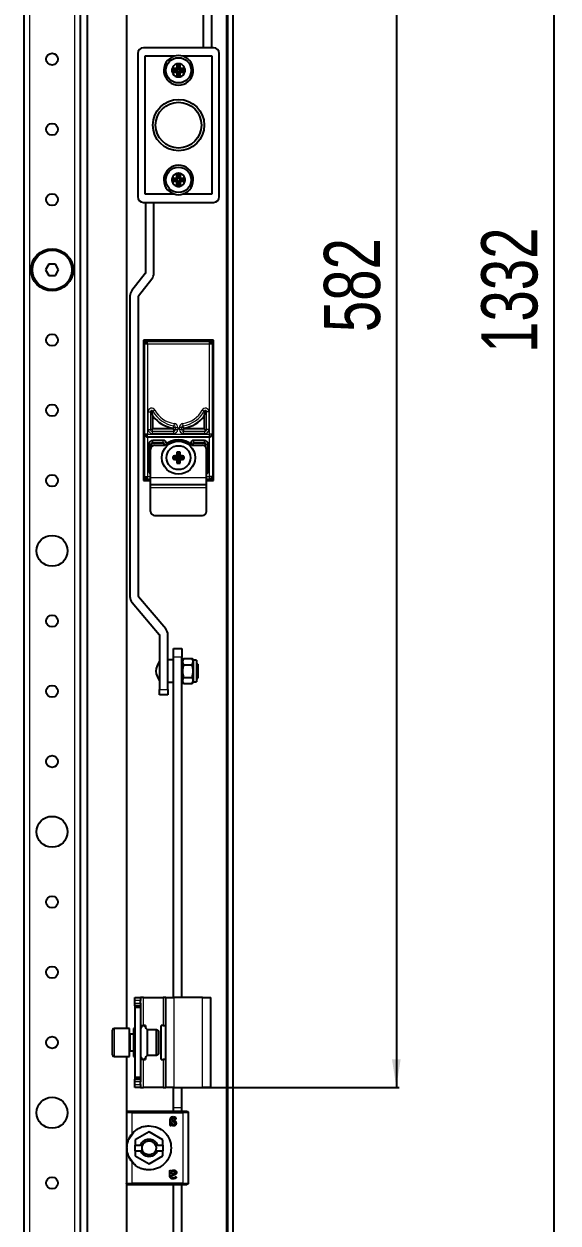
# Model space of a CAD drawing. Header units: millimetres. Extents: x -165 to 1228, y -811 to 1017.
# Drawn here: x 1037.6 to 1227.6, y -250.1 to 176.6 of the extents above; entities that cross this region are included whole.
import ezdxf

# ---------------------------------------------------------------- set-up
doc = ezdxf.new("R2010")
doc.units = ezdxf.units.MM
doc.layers.add('FORMAT', color=7, linetype='Continuous')
doc.styles.add('SLDTEXTSTYLE0', font='TXT', dxfattribs={"width": 0.75})
doc.dimstyles.new('SLDDIMSTYLE0', dxfattribs={"dimtxt": 20, "dimasz": 10, "dimexe": 0, "dimexo": 0.0625, "dimgap": 5, "dimtad": 2, "dimdec": 1, "dimrnd": 1e-09, "dimzin": 12, "dimdsep": 46, "dimtxsty": 'SLDTEXTSTYLE0', "dimsah": 1, "dimcen": 0.09, "dimadec": 0, "dimazin": 3, "dimtfac": 1, "dimtofl": 0, "dimtmove": 0, "dimatfit": 3, "dimfxl": 0, "dimfrac": 2, "dimtolj": 1, "dimtzin": 12, "dimarcsym": 0})

# ---------------------------------------------------------------- blocks, each defined once
blk = doc.blocks.new('_D_5')
at = {"layer": 'FORMAT'}
for p, q in [((1104.07, 755.14), (1227.07, 755.14)), ((1226.07, 755.14), (1226.07, -576.86)), ((1104.07, -576.86), (1227.07, -576.86))]:
    blk.add_line(p, q, dxfattribs=at)
for points in [[(1226.07, 755.14), (1224.53, 745.14), (1227.6, 745.14)], [(1226.07, -576.86), (1227.6, -566.86), (1224.53, -566.86)]]:
    blk.add_solid(points, dxfattribs=at)
at = {"layer": 'FORMAT', "insert": (1200.28, 59.58), "char_height": 20, "attachment_point": 1, "rotation": 90, "style": 'SLDTEXTSTYLE0'}
blk.add_mtext('1332', dxfattribs=at)
blk = doc.blocks.new('_D_8')
at = {"layer": 'FORMAT'}
for p, q in [((1101.07, 380.14), (1171.07, 380.14)), ((1170.07, 380.14), (1170.07, -201.86)), ((1101.07, -201.86), (1171.07, -201.86))]:
    blk.add_line(p, q, dxfattribs=at)
for points in [[(1170.07, 380.14), (1168.53, 370.14), (1171.6, 370.14)], [(1170.07, -201.86), (1171.6, -191.86), (1168.53, -191.86)]]:
    blk.add_solid(points, dxfattribs=at)
at = {"layer": 'FORMAT', "insert": (1144.28, 66.97), "char_height": 20, "attachment_point": 1, "rotation": 90, "style": 'SLDTEXTSTYLE0'}
blk.add_mtext('582', dxfattribs=at)

msp = doc.modelspace()

# ---------------------------------------------------------------- linework, layer by layer
at = {"color": 7, "linetype": 'Continuous', "lineweight": 25}
for p, q in [((1110.06, -688.36), (1110.06, 866.64)), ((1112.06, -688.36), (1112.06, 866.64)), ((1060.06, 833.64), (1060.06, -655.36)), ((1037.56, 806.64), (1037.56, -628.36)), ((1057.56, 806.64), (1057.56, -628.36)), ((1074.06, 359.14), (1074.06, -180.86)), ((1101.36, 215.43), (1101.36, 168.14)), ((1104.36, 168.14), (1104.36, 215.43)), ((1105.06, 168.14), (1080.06, 168.14)), ((1078.06, 166.14), (1078.06, 115.14)), ((1080.56, 165.14), (1080.56, 116.14)), ((1090.96, 165.14), (1080.56, 165.14)), ((1091.96, 162.41), (1091.96, 160.84)), ((1092.4, 162.05), (1091.96, 162.41)), ((1092.72, 162.05), (1093.16, 162.41)), ((1093.16, 160.84), (1093.16, 162.41)), ((1104.56, 165.14), (1094.16, 165.14)), ((1104.56, 116.14), (1104.56, 165.14)), ((1107.06, 115.14), (1107.06, 166.14)), ((1090.65, 160.3), (1090.29, 160.74)), ((1091.86, 160.74), (1090.29, 160.74)), ((1090.65, 159.98), (1090.29, 159.54)), ((1090.29, 159.54), (1091.86, 159.54)), ((1091.86, 160.3), (1090.65, 160.3)), ((1090.65, 159.98), (1091.86, 159.98)), ((1091.96, 159.44), (1091.96, 157.87)), ((1092.4, 158.23), (1091.96, 157.87)), ((1092.4, 162.05), (1092.4, 160.84)), ((1092.4, 159.44), (1092.4, 158.23)), ((1092.72, 160.84), (1092.72, 162.05)), ((1092.72, 158.23), (1092.72, 159.44)), ((1092.72, 158.23), (1093.16, 157.87)), ((1093.16, 157.87), (1093.16, 159.44)), ((1094.83, 160.74), (1093.26, 160.74)), ((1094.47, 160.3), (1093.26, 160.3)), ((1093.26, 159.98), (1094.47, 159.98)), ((1093.26, 159.54), (1094.83, 159.54)), ((1094.47, 160.3), (1094.83, 160.74)), ((1094.47, 159.98), (1094.83, 159.54)), ((1090.65, 121.3), (1090.29, 121.74)), ((1090.29, 121.74), (1091.86, 121.74)), ((1090.65, 120.98), (1090.29, 120.54)), ((1091.86, 120.54), (1090.29, 120.54)), ((1090.65, 121.3), (1091.86, 121.3)), ((1091.86, 120.98), (1090.65, 120.98)), ((1091.96, 121.84), (1091.96, 123.41)), ((1092.4, 123.05), (1091.96, 123.41)), ((1091.96, 118.87), (1091.96, 120.44)), ((1092.4, 121.84), (1092.4, 123.05)), ((1092.4, 119.23), (1092.4, 120.44)), ((1092.72, 123.05), (1093.16, 123.41)), ((1092.72, 123.05), (1092.72, 121.84)), ((1092.72, 120.44), (1092.72, 119.23)), ((1093.16, 123.41), (1093.16, 121.84)), ((1093.16, 120.44), (1093.16, 118.87)), ((1093.26, 121.74), (1094.83, 121.74)), ((1093.26, 121.3), (1094.47, 121.3)), ((1094.47, 120.98), (1093.26, 120.98)), ((1094.83, 120.54), (1093.26, 120.54)), ((1094.47, 121.3), (1094.83, 121.74)), ((1094.47, 120.98), (1094.83, 120.54)), ((1080.56, 116.14), (1090.96, 116.14)), ((1092.4, 119.23), (1091.96, 118.87)), ((1092.72, 119.23), (1093.16, 118.87)), ((1094.16, 116.14), (1104.56, 116.14)), ((1080.06, 113.14), (1105.06, 113.14)), ((1080.76, 113.14), (1080.76, 87.91)), ((1083.76, 87.91), (1083.76, 113.14)), ((1046.41, 91.14), (1045.25, 89.14)), ((1048.72, 91.14), (1046.41, 91.14)), ((1049.87, 89.14), (1048.72, 91.14)), ((1045.25, 89.14), (1046.41, 87.14)), ((1046.41, 87.14), (1048.72, 87.14)), ((1048.72, 87.14), (1049.87, 89.14)), ((1080.72, 87.78), (1075.96, 81.81)), ((1078.3, 79.94), (1083.06, 85.91)), ((1075.26, 79.82), (1075.26, -27.16)), ((1078.26, -27.16), (1078.26, 79.82)), ((1105.06, 64.14), (1080.06, 64.14)), ((1080.06, 64.14), (1080.06, 14.14)), ((1105.06, 14.14), (1105.06, 64.14)), ((1080.24, 15.32), (1080.24, 62.96)), ((1081.24, 63.96), (1103.88, 63.96)), ((1104.88, 62.96), (1104.88, 15.32)), ((1083.46, 37.08), (1083.01, 38.64)), ((1101.66, 37.08), (1102.11, 38.64)), ((1083.46, 32.59), (1083.46, 37.08)), ((1101.66, 37.08), (1101.66, 32.59)), ((1083.46, 32.59), (1083.21, 32.34)), ((1090.56, 32.59), (1083.46, 32.59)), ((1090.56, 32.79), (1090.81, 33.01)), ((1090.56, 32.79), (1090.56, 32.59)), ((1090.56, 32.59), (1090.81, 32.34)), ((1094.56, 32.79), (1094.31, 33.01)), ((1094.56, 32.59), (1094.31, 32.34)), ((1094.56, 32.59), (1094.56, 32.79)), ((1101.66, 32.59), (1094.56, 32.59)), ((1101.66, 32.59), (1101.91, 32.34)), ((1081.53, 29.64), (1081.51, 29.64)), ((1081.54, 29.64), (1081.53, 29.64)), ((1103.58, 29.64), (1081.54, 29.64)), ((1082.06, 27.14), (1082.06, 17.44)), ((1082.93, 26.17), (1082.93, 27.14)), ((1087.06, 28.44), (1083.36, 28.44)), ((1083.36, 27.57), (1087.06, 27.57)), ((1084.06, 26.69), (1087.66, 26.69)), ((1087.5, 27.14), (1087.5, 26.69)), ((1097.46, 26.69), (1101.06, 26.69)), ((1097.63, 26.69), (1097.63, 27.14)), ((1101.76, 28.44), (1098.06, 28.44)), ((1098.06, 27.57), (1101.76, 27.57)), ((1102.2, 27.14), (1102.2, 26.17)), ((1103.06, 17.44), (1103.06, 27.14)), ((1103.59, 29.64), (1103.58, 29.64)), ((1103.61, 29.64), (1103.59, 29.64)), ((1082.56, 15.19), (1082.56, 25.19)), ((1091, 22.4), (1090.64, 22.84)), ((1091, 22.18), (1090.64, 21.74)), ((1092.45, 22.4), (1091, 22.4)), ((1091, 22.18), (1092.45, 22.18)), ((1092.45, 22.4), (1091.93, 22.92)), ((1092.45, 22.18), (1091.93, 21.66)), ((1092.45, 23.85), (1092.01, 24.21)), ((1092.45, 23.85), (1092.45, 22.4)), ((1092.45, 22.18), (1092.45, 20.73)), ((1092.67, 23.85), (1093.11, 24.21)), ((1092.67, 22.4), (1092.67, 23.85)), ((1092.67, 22.4), (1093.19, 22.92)), ((1094.12, 22.4), (1092.67, 22.4)), ((1092.67, 20.73), (1092.67, 22.18)), ((1092.67, 22.18), (1093.19, 21.66)), ((1092.67, 22.18), (1094.12, 22.18)), ((1094.12, 22.4), (1094.48, 22.84)), ((1094.12, 22.18), (1094.48, 21.74)), ((1102.56, 15.19), (1102.56, 25.19)), ((1092.45, 20.73), (1092.01, 20.37)), ((1092.67, 20.73), (1093.11, 20.37)), ((1080.06, 14.14), (1082.56, 14.14)), ((1082.56, 14.32), (1081.24, 14.32)), ((1082.56, 12.69), (1082.56, 15.19)), ((1102.56, 12.69), (1102.56, 15.19)), ((1103.88, 14.32), (1102.56, 14.32)), ((1102.56, 14.14), (1105.06, 14.14)), ((1082.56, 12.69), (1102.56, 12.69)), ((1082.56, 11.69), (1082.56, 12.69)), ((1082.56, 3.19), (1082.56, 11.69)), ((1102.56, 11.69), (1102.56, 12.69)), ((1102.56, 3.19), (1102.56, 11.69)), ((1084.06, 1.69), (1101.06, 1.69)), ((1076.03, -29.24), (1085.71, -40.6)), ((1088, -38.66), (1078.31, -27.29)), ((1085.76, -40.73), (1085.76, -60.16)), ((1088.76, -60.16), (1088.76, -40.73)), ((1090.76, -45.66), (1093.76, -45.66)), ((1090.76, -48.66), (1090.76, -45.66)), ((1093.76, -45.66), (1093.76, -48.66)), ((1090.76, -49.66), (1088.76, -49.66)), ((1090.76, -169.86), (1090.76, -48.66)), ((1093.76, -169.86), (1093.76, -48.66)), ((1093.96, -50.71), (1093.76, -50.71)), ((1094.31, -49.21), (1093.96, -49.81)), ((1093.96, -49.81), (1093.96, -57.51)), ((1094.31, -49.21), (1097.41, -49.21)), ((1097.76, -49.81), (1097.41, -49.21)), ((1098.96, -49.81), (1097.76, -49.81)), ((1097.76, -49.81), (1097.76, -57.51)), ((1098.96, -49.81), (1098.96, -57.51)), ((1099.46, -51.21), (1098.96, -50.71)), ((1094.31, -51.44), (1097.41, -51.44)), ((1099.46, -51.21), (1099.46, -56.11)), ((1088.76, -57.66), (1090.76, -57.66)), ((1093.76, -56.61), (1093.96, -56.61)), ((1093.96, -57.51), (1094.31, -58.11)), ((1094.31, -55.89), (1097.41, -55.89)), ((1094.31, -58.11), (1097.41, -58.11)), ((1097.41, -58.11), (1097.76, -57.51)), ((1097.76, -57.51), (1098.96, -57.51)), ((1098.96, -56.61), (1099.46, -56.11)), ((1085.76, -62.16), (1085.76, -60.16)), ((1088.76, -62.16), (1085.76, -62.16)), ((1088.76, -60.16), (1088.76, -62.16)), ((1077.06, -169.86), (1079.06, -169.86)), ((1077.06, -170.86), (1077.06, -169.86)), ((1079.06, -169.86), (1079.06, -170.86)), ((1080.06, -169.86), (1079.06, -169.86)), ((1080.06, -169.86), (1087.06, -169.86)), ((1088.06, -169.86), (1087.06, -169.86)), ((1088.06, -201.86), (1088.06, -169.86)), ((1088.06, -169.86), (1091.06, -169.86)), ((1101.06, -169.86), (1091.06, -169.86)), ((1101.06, -169.86), (1104.06, -169.86)), ((1104.06, -201.86), (1104.06, -169.86)), ((1077.06, -171.86), (1077.06, -170.86)), ((1077.06, -172.86), (1077.06, -171.86)), ((1079.06, -172.86), (1077.06, -172.86)), ((1077.06, -172.86), (1077.06, -173.36)), ((1079.06, -173.36), (1077.06, -173.36)), ((1077.06, -173.36), (1077.06, -198.36)), ((1079.06, -171.86), (1079.06, -170.86)), ((1079.06, -171.86), (1079.06, -172.86)), ((1079.06, -172.86), (1079.06, -173.36)), ((1079.06, -173.36), (1079.06, -198.36)), ((1069.06, -190.26), (1069.06, -181.46)), ((1075.06, -180.86), (1069.66, -180.86)), ((1075.06, -190.86), (1075.06, -180.86)), ((1076.56, -182.86), (1075.31, -182.86)), ((1077.06, -180.86), (1076.56, -180.86)), ((1076.56, -180.86), (1076.56, -182.07)), ((1076.56, -182.07), (1076.56, -190.86)), ((1079.06, -179.86), (1080.06, -179.86)), ((1080.76, -179.86), (1080.06, -179.86)), ((1080.76, -179.86), (1080.76, -180.31)), ((1084.69, -181.36), (1081.56, -181.36)), ((1081.56, -190.36), (1081.56, -181.36)), ((1085.56, -181.86), (1084.69, -181.36)), ((1084.69, -190.36), (1084.69, -181.36)), ((1085.56, -189.86), (1085.56, -181.86)), ((1086.36, -191.86), (1086.36, -179.86)), ((1087.06, -179.86), (1086.36, -179.86)), ((1087.06, -179.86), (1088.06, -179.86)), ((1069.66, -190.86), (1075.06, -190.86)), ((1074.06, -190.86), (1074.06, -210.69)), ((1075.31, -188.86), (1076.56, -188.86)), ((1076.56, -190.86), (1077.06, -190.86)), ((1080.06, -191.86), (1079.06, -191.86)), ((1080.06, -191.86), (1080.76, -191.86)), ((1080.76, -191.41), (1080.76, -191.86)), ((1081.56, -190.36), (1084.69, -190.36)), ((1084.69, -190.36), (1085.56, -189.86)), ((1086.36, -191.86), (1087.06, -191.86)), ((1088.06, -191.86), (1087.06, -191.86)), ((1079.06, -198.36), (1077.06, -198.36)), ((1077.06, -198.36), (1077.06, -198.86)), ((1077.06, -199.86), (1077.06, -198.86)), ((1077.06, -198.86), (1079.06, -198.86)), ((1077.06, -200.86), (1077.06, -199.86)), ((1079.06, -198.36), (1079.06, -198.86)), ((1079.06, -198.86), (1079.06, -199.86)), ((1079.06, -200.86), (1079.06, -199.86)), ((1077.06, -201.86), (1077.06, -200.86)), ((1079.06, -201.86), (1077.06, -201.86)), ((1079.06, -200.86), (1079.06, -201.86)), ((1079.06, -201.86), (1080.06, -201.86)), ((1087.06, -201.86), (1080.06, -201.86)), ((1087.06, -201.86), (1088.06, -201.86)), ((1091.06, -201.86), (1088.06, -201.86)), ((1090.76, -209.16), (1090.76, -201.86)), ((1091.06, -201.86), (1101.06, -201.86)), ((1093.76, -209.16), (1093.76, -201.86)), ((1104.06, -201.86), (1101.06, -201.86)), ((1074.06, -210.86), (1074.06, -235.86)), ((1094.06, -210.36), (1076.06, -210.36)), ((1090.76, -210.42), (1090.76, -209.16)), ((1093.76, -210.42), (1093.76, -209.16)), ((1094.66, -210.36), (1094.41, -210.36)), ((1096.06, -235.86), (1096.06, -210.86)), ((1089.5, -213.4), (1089.5, -215.27)), ((1089.96, -215.27), (1089.96, -214.99)), ((1090.03, -213.65), (1090.03, -213.44)), ((1090.41, -213.65), (1090.03, -213.65)), ((1090.03, -214.01), (1090.46, -214.01)), ((1090.03, -214.59), (1090.03, -214.01)), ((1074.89, -220.23), (1076.4, -217.98)), ((1082.06, -217.64), (1077.11, -220.5)), ((1077.11, -220.5), (1077.11, -222.36)), ((1087.01, -220.5), (1082.06, -217.64)), ((1087.01, -222.36), (1087.01, -220.5)), ((1077.11, -224.36), (1077.11, -222.36)), ((1077.11, -222.36), (1079.07, -222.36)), ((1077.11, -224.36), (1077.11, -226.22)), ((1077.11, -224.36), (1079.07, -224.36)), ((1079.77, -222.36), (1079.07, -222.36)), ((1079.07, -224.36), (1079.77, -224.36)), ((1085.05, -222.36), (1084.35, -222.36)), ((1084.35, -224.36), (1085.05, -224.36)), ((1085.05, -222.36), (1087.01, -222.36)), ((1085.05, -224.36), (1087.01, -224.36)), ((1087.01, -222.36), (1087.01, -224.36)), ((1087.01, -226.22), (1087.01, -224.36)), ((1076.4, -228.74), (1074.89, -226.49)), ((1077.11, -226.22), (1082.06, -229.08)), ((1082.06, -229.08), (1087.01, -226.22)), ((1089.5, -233.32), (1089.5, -231.45)), ((1089.96, -231.45), (1089.96, -231.73)), ((1090.03, -232.71), (1090.03, -232.13)), ((1090.46, -232.71), (1090.03, -232.71)), ((1090.41, -233.07), (1090.03, -233.07)), ((1090.03, -233.07), (1090.03, -233.29)), ((1074.06, -236.04), (1074.06, -555.86)), ((1076.06, -236.36), (1094.06, -236.36)), ((1090.76, -544.86), (1090.76, -236.36)), ((1093.76, -544.86), (1093.76, -236.36)), ((1094.41, -236.36), (1094.66, -236.36))]:
    msp.add_line(p, q, dxfattribs=at)
at = {"color": 8, "linetype": 'Continuous', "lineweight": 18}
for p, q in [((1109.46, 864.04), (1109.46, -685.76)), ((1039.56, 806.64), (1039.56, -628.36)), ((1055.56, 806.64), (1055.56, -628.36)), ((1091.86, 160.3), (1091.86, 160.74)), ((1091.86, 159.98), (1091.86, 159.54)), ((1092.4, 160.84), (1091.96, 160.84)), ((1092.4, 159.44), (1091.96, 159.44)), ((1092.72, 160.84), (1093.16, 160.84)), ((1092.72, 159.44), (1093.16, 159.44)), ((1093.26, 160.3), (1093.26, 160.74)), ((1093.26, 159.98), (1093.26, 159.54)), ((1091.86, 121.3), (1091.86, 121.74)), ((1091.86, 120.98), (1091.86, 120.54)), ((1092.4, 121.84), (1091.96, 121.84)), ((1092.4, 120.44), (1091.96, 120.44)), ((1092.72, 121.84), (1093.16, 121.84)), ((1092.72, 120.44), (1093.16, 120.44)), ((1093.26, 121.3), (1093.26, 121.74)), ((1093.26, 120.98), (1093.26, 120.54)), ((1080.54, 62.66), (1080.24, 62.96)), ((1080.54, 30.64), (1080.54, 62.66)), ((1081.24, 63.96), (1081.54, 63.66)), ((1081.54, 63.66), (1103.58, 63.66)), ((1081.54, 62.66), (1081.54, 30.64)), ((1103.58, 62.66), (1081.54, 62.66)), ((1103.58, 63.66), (1103.88, 63.96)), ((1103.58, 30.64), (1103.58, 62.66)), ((1104.88, 62.96), (1104.58, 62.66)), ((1104.58, 62.66), (1104.58, 30.64)), ((1081.75, 32.34), (1081.75, 38.64)), ((1081.75, 38.64), (1082.55, 38.64)), ((1082.55, 38.64), (1082.55, 32.34)), ((1083.01, 38.64), (1082.55, 38.64)), ((1083.01, 38.64), (1083.42, 38.86)), ((1084.12, 39.24), (1083.42, 38.86)), ((1101.71, 38.86), (1101, 39.24)), ((1102.11, 38.64), (1101.71, 38.86)), ((1102.11, 38.64), (1102.57, 38.64)), ((1103.37, 38.64), (1102.57, 38.64)), ((1102.57, 32.34), (1102.57, 38.64)), ((1103.37, 38.64), (1103.37, 32.34)), ((1091.01, 34.46), (1090.9, 33.66)), ((1094.22, 33.66), (1094.11, 34.46)), ((1080.51, 30.64), (1080.54, 30.64)), ((1080.51, 15.59), (1080.51, 30.64)), ((1081.54, 30.64), (1103.58, 30.64)), ((1081.75, 32.34), (1082.55, 32.34)), ((1083.21, 32.34), (1082.55, 32.34)), ((1083.21, 32.34), (1083.21, 31.68)), ((1083.21, 31.68), (1083.21, 30.88)), ((1083.21, 31.68), (1090.81, 31.68)), ((1090.81, 30.88), (1083.21, 30.88)), ((1090.81, 33.01), (1090.9, 33.66)), ((1090.81, 33.01), (1091.47, 33.01)), ((1090.81, 32.34), (1090.81, 31.68)), ((1090.81, 32.34), (1091.47, 32.34)), ((1090.81, 31.68), (1090.81, 30.88)), ((1091.47, 33.01), (1092.27, 33.01)), ((1091.47, 32.34), (1091.47, 33.01)), ((1091.47, 32.34), (1092.27, 32.34)), ((1092.27, 33.01), (1092.27, 32.34)), ((1092.85, 32.34), (1092.85, 33.01)), ((1093.65, 33.01), (1092.85, 33.01)), ((1093.65, 32.34), (1092.85, 32.34)), ((1093.65, 33.01), (1093.65, 32.34)), ((1094.31, 33.01), (1093.65, 33.01)), ((1094.31, 32.34), (1093.65, 32.34)), ((1094.31, 33.01), (1094.22, 33.66)), ((1094.31, 32.34), (1094.31, 31.68)), ((1094.31, 30.88), (1094.31, 31.68)), ((1094.31, 31.68), (1101.91, 31.68)), ((1101.91, 30.88), (1094.31, 30.88)), ((1101.91, 32.34), (1101.91, 31.68)), ((1101.91, 32.34), (1102.57, 32.34)), ((1101.91, 30.88), (1101.91, 31.68)), ((1103.37, 32.34), (1102.57, 32.34)), ((1104.58, 30.64), (1104.61, 30.64)), ((1104.61, 30.64), (1104.61, 15.59)), ((1081.51, 29.64), (1081.51, 15.59)), ((1082.93, 27.14), (1082.06, 27.14)), ((1083.36, 27.57), (1083.36, 28.44)), ((1087.06, 27.57), (1087.06, 28.44)), ((1087.5, 27.14), (1088.17, 27.14)), ((1097.63, 27.14), (1096.95, 27.14)), ((1098.06, 27.57), (1098.06, 28.44)), ((1101.76, 27.57), (1101.76, 28.44)), ((1102.2, 27.14), (1103.06, 27.14)), ((1103.61, 15.59), (1103.61, 29.64)), ((1082.56, 17.44), (1082.06, 17.44)), ((1102.56, 17.44), (1103.06, 17.44)), ((1080.24, 15.32), (1080.51, 15.59)), ((1081.51, 14.59), (1081.24, 14.32)), ((1081.51, 15.59), (1082.56, 15.59)), ((1082.56, 14.59), (1081.51, 14.59)), ((1082.56, 15.19), (1102.56, 15.19)), ((1102.56, 15.59), (1103.61, 15.59)), ((1103.61, 14.59), (1102.56, 14.59)), ((1103.88, 14.32), (1103.61, 14.59)), ((1104.61, 15.59), (1104.88, 15.32)), ((1082.56, 11.69), (1102.56, 11.69)), ((1093.76, -48.66), (1090.76, -48.66)), ((1085.76, -60.16), (1088.76, -60.16)), ((1080.06, -179.86), (1080.06, -169.86)), ((1087.06, -169.86), (1087.06, -179.86)), ((1091.06, -201.86), (1091.06, -169.86)), ((1101.06, -201.86), (1101.06, -169.86)), ((1079.06, -170.86), (1077.06, -170.86)), ((1077.06, -171.86), (1079.06, -171.86)), ((1069.66, -180.86), (1069.66, -190.86)), ((1075.31, -182.86), (1075.31, -184.33)), ((1075.31, -184.33), (1075.31, -188.86)), ((1080.06, -201.86), (1080.06, -191.86)), ((1087.06, -191.86), (1087.06, -201.86)), ((1079.06, -199.86), (1077.06, -199.86)), ((1077.06, -200.86), (1079.06, -200.86)), ((1076.06, -218.3), (1076.06, -210.86)), ((1076.06, -210.86), (1094.06, -210.86)), ((1093.76, -209.16), (1090.76, -209.16)), ((1094.06, -210.86), (1094.06, -235.86)), ((1082.06, -225.86), (1082.06, -226.51)), ((1076.06, -235.86), (1076.06, -228.42)), ((1094.06, -235.86), (1076.06, -235.86))]:
    msp.add_line(p, q, dxfattribs=at)
at = {"color": 7, "linetype": 'Continuous', "lineweight": 25}
for centre, radius in [((1047.56, 164.14), 2.1), ((1092.56, 160.14), 4.5), ((1092.56, 140.64), 9.15), ((1092.56, 140.64), 8.15), ((1047.56, 139.14), 2.1), ((1092.56, 121.14), 4.5), ((1047.56, 114.14), 2.1), ((1047.56, 89.14), 7.5), ((1047.56, 89.14), 7), ((1047.56, 64.14), 2.1), ((1047.56, 39.14), 2.1), ((1092.56, 22.29), 5.9), ((1092.56, 22.29), 4.25), ((1047.56, 14.14), 2.1), ((1047.56, -10.86), 5.5), ((1047.56, -35.86), 2.1), ((1047.56, -60.86), 2.1), ((1047.56, -85.86), 2.1), ((1047.56, -110.86), 5.5), ((1047.56, -135.86), 2.1), ((1047.56, -160.86), 2.1), ((1047.56, -185.86), 2.1), ((1047.56, -210.86), 5.5), ((1047.56, -235.86), 2.1)]:
    msp.add_circle(centre, radius, dxfattribs=at)
for centre, radius, start, end in [((1080.06, 166.14), 2, 90, 180), ((1105.06, 166.14), 2, 0, 90), ((1092.56, 160.14), 5.25, 107.7528, 72.2472), ((1092.56, 160.14), 2.35, 104.7925, 165.2075), ((1092.56, 160.14), 5.25, 72.2472, 107.7528), ((1092.56, 160.14), 2.35, 75.2075, 104.7925), ((1092.56, 160.14), 2.35, 14.7925, 75.2075), ((1092.56, 160.14), 2.35, 165.2075, 194.7925), ((1092.56, 160.14), 2.35, 194.7925, 255.2075), ((1092.56, 160.14), 1.91, 175.1056, 184.8944), ((1091.86, 160.84), 0.1, 270, 0), ((1091.86, 160.84), 0.537, 270, 0), ((1091.86, 159.44), 0.537, 0, 90), ((1091.86, 159.44), 0.1, 0, 90), ((1092.56, 160.14), 1.91, 85.1056, 94.8944), ((1092.56, 160.14), 1.91, 265.1056, 274.8944), ((1093.26, 160.84), 0.537, 180, 270), ((1093.26, 159.44), 0.537, 90, 180), ((1093.26, 160.84), 0.1, 180, 270), ((1092.56, 160.14), 2.35, 284.7925, 345.2075), ((1093.26, 159.44), 0.1, 90, 180), ((1092.56, 160.14), 1.91, 355.1056, 4.8944), ((1092.56, 160.14), 2.35, 345.2075, 14.7925), ((1092.56, 160.14), 2.35, 255.2075, 284.7925), ((1092.56, 121.14), 5.25, 287.7528, 252.2472), ((1092.56, 121.14), 2.35, 165.2075, 194.7925), ((1092.56, 121.14), 2.35, 104.7925, 165.2075), ((1092.56, 121.14), 2.35, 194.7925, 255.2075), ((1092.56, 121.14), 1.91, 175.1056, 184.8944), ((1091.86, 121.84), 0.1, 270, 0), ((1091.86, 121.84), 0.537, 270, 0), ((1091.86, 120.44), 0.537, 0, 90), ((1091.86, 120.44), 0.1, 0, 90), ((1092.56, 121.14), 2.35, 75.2075, 104.7925), ((1092.56, 121.14), 1.91, 85.1056, 94.8944), ((1093.26, 121.84), 0.537, 180, 270), ((1093.26, 120.44), 0.537, 90, 180), ((1092.56, 121.14), 2.35, 14.7925, 75.2075), ((1093.26, 121.84), 0.1, 180, 270), ((1092.56, 121.14), 2.35, 284.7925, 345.2075), ((1093.26, 120.44), 0.1, 90, 180), ((1092.56, 121.14), 1.91, 355.1056, 4.8944), ((1092.56, 121.14), 2.35, 345.2075, 14.7925), ((1092.56, 121.14), 5.25, 252.2472, 287.7528), ((1092.56, 121.14), 2.35, 255.2075, 284.7925), ((1092.56, 121.14), 1.91, 265.1056, 274.8944), ((1080.06, 115.14), 2, 180, 270), ((1105.06, 115.14), 2, 270, 0), ((1080.56, 87.91), 0.2, 321.4416, 0), ((1080.56, 87.91), 3.2, 321.4416, 0), ((1078.46, 79.82), 3.2, 141.4416, 180), ((1078.46, 79.82), 0.2, 141.4416, 180), ((1092.26, 43.61), 10.95, 216.5958, 261.061), ((1092.86, 43.61), 10.95, 278.939, 323.4042), ((1083.36, 27.14), 1.3, 90, 180), ((1084.06, 25.19), 1.5, 90, 180), ((1083.36, 27.14), 0.435, 90, 180), ((1087.06, 27.14), 1.3, 6.3593, 90), ((1087.06, 27.14), 0.435, 0, 90), ((1092.56, 21.69), 7, 45.5847, 134.4153), ((1098.06, 27.14), 1.3, 90, 173.6407), ((1098.06, 27.14), 0.435, 90, 180), ((1101.06, 25.19), 1.5, 0, 90), ((1101.76, 27.14), 1.3, 0, 90), ((1101.76, 27.14), 0.435, 0, 90), ((1092.56, 22.29), 2, 164.1146, 195.8854), ((1092.49, 4.21), 18.72, 91.7249, 95.6832), ((1092.49, 40.37), 18.72, 264.3168, 268.2751), ((1092.56, 22.29), 1.56, 175.8165, 184.1835), ((1110.64, 22.36), 18.72, 174.3168, 178.2751), ((1110.64, 22.22), 18.72, 181.7249, 185.6832), ((1092.56, 22.29), 2, 74.1146, 105.8854), ((1092.56, 22.29), 1.56, 85.8165, 94.1835), ((1074.48, 22.36), 18.72, 1.7249, 5.6832), ((1074.48, 22.22), 18.72, 354.3168, 358.2751), ((1092.63, 4.21), 18.72, 84.3168, 88.2751), ((1092.63, 40.37), 18.72, 271.7249, 275.6832), ((1092.56, 22.29), 1.56, 355.8165, 4.1835), ((1092.56, 22.29), 2, 344.1146, 15.8854), ((1083.36, 17.44), 1.3, 180, 232.0201), ((1092.56, 22.29), 2, 254.1146, 285.8854), ((1092.56, 22.29), 1.56, 265.8165, 274.1835), ((1101.76, 17.44), 1.3, 307.9799, 0), ((1084.06, 3.19), 1.5, 180, 270), ((1101.06, 3.19), 1.5, 270, 0), ((1078.46, -27.16), 3.2, 180, 220.4367), ((1078.46, -27.16), 0.2, 180, 220.4367), ((1085.56, -40.73), 0.2, 0, 40.4367), ((1085.56, -40.73), 3.2, 0, 40.4367), ((1092.4, -54.62), 8, 146.1291, 173.1181), ((1092.4, -52.7), 8, 186.8819, 213.8709), ((1069.66, -181.46), 0.6, 90, 180), ((1075.31, -182.61), 0.25, 180, 270), ((1069.66, -190.26), 0.6, 180, 270), ((1075.31, -189.11), 0.25, 90, 180)]:
    msp.add_arc(centre, radius, start, end, dxfattribs=at)
at = {"color": 8, "linetype": 'Continuous', "lineweight": 18}
for centre, radius, start, end in [((1083.01, 38.64), 1.26, 28.2631, 180), ((1083.01, 38.64), 0.46, 28.2631, 180), ((1092.26, 43.61), 10.04, 208.2631, 262.2213), ((1092.26, 43.61), 9.24, 208.2631, 262.2213), ((1092.86, 43.61), 9.24, 277.7787, 331.7369), ((1092.86, 43.61), 10.04, 277.7787, 331.7369), ((1102.11, 38.64), 1.26, 0, 151.7369), ((1102.11, 38.64), 0.46, 0, 151.7369), ((1090.81, 33.01), 1.46, 0, 82.2213), ((1094.31, 33.01), 1.46, 97.7787, 180), ((1083.21, 32.34), 1.46, 180, 270), ((1083.21, 32.34), 0.66, 180, 270), ((1090.81, 32.34), 1.46, 270, 0), ((1090.81, 32.34), 0.66, 270, 0), ((1090.81, 33.01), 0.66, 0, 82.2213), ((1094.31, 32.34), 1.46, 180, 270), ((1094.31, 33.01), 0.66, 97.7787, 180), ((1094.31, 32.34), 0.66, 180, 270), ((1101.91, 32.34), 1.46, 270, 0), ((1101.91, 32.34), 0.66, 270, 0)]:
    msp.add_arc(centre, radius, start, end, dxfattribs=at)
at = {"color": 7, "linetype": 'Continuous', "lineweight": 25}
for points, knots in [([(1080.24, 62.96), (1080.25, 62.99), (1080.26, 63.11), (1080.39, 63.33), (1080.6, 63.6), (1080.84, 63.8), (1081.04, 63.9), (1081.15, 63.95), (1081.21, 63.95), (1081.24, 63.96)], [0, 0, 0, 0, 0.056697, 0.250352, 0.499864, 0.748869, 0.874453, 0.943515, 1, 1, 1, 1]), ([(1103.88, 63.96), (1103.91, 63.95), (1104.03, 63.94), (1104.25, 63.81), (1104.52, 63.6), (1104.72, 63.36), (1104.83, 63.16), (1104.87, 63.05), (1104.88, 62.99), (1104.88, 62.96)], [0, 0, 0, 0, 0.056697, 0.250352, 0.499864, 0.748869, 0.874453, 0.943515, 1, 1, 1, 1]), ([(1080.51, 30.64), (1080.52, 30.59), (1080.57, 30.38), (1080.8, 30.09), (1081.07, 29.84), (1081.28, 29.72), (1081.41, 29.66), (1081.48, 29.65), (1081.51, 29.64)], [0, 0, 0, 0, 0.1252065, 0.499639, 0.7484804, 0.8740995, 0.9462507, 1, 1, 1, 1]), ([(1103.58, 29.64), (1103.61, 29.64), (1103.67, 29.65), (1103.79, 29.69), (1103.98, 29.8), (1104.12, 29.93), (1104.21, 30.01)], [0, 0, 0, 0, 0.124863, 0.249962, 0.500073, 1, 1, 1, 1]), ([(1103.61, 29.64), (1103.64, 29.65), (1103.79, 29.67), (1104.02, 29.82), (1104.28, 30.05), (1104.47, 30.28), (1104.58, 30.48), (1104.6, 30.59), (1104.61, 30.64)], [0, 0, 0, 0, 0.053741, 0.250625, 0.499429, 0.749504, 0.874813, 1, 1, 1, 1]), ([(1081.24, 14.32), (1081.21, 14.32), (1081.09, 14.34), (1080.87, 14.47), (1080.61, 14.68), (1080.4, 14.92), (1080.3, 15.11), (1080.25, 15.23), (1080.25, 15.29), (1080.24, 15.32)], [0, 0, 0, 0, 0.0566974, 0.2503517, 0.4998638, 0.7488693, 0.8744535, 0.9435148, 1, 1, 1, 1]), ([(1104.88, 15.32), (1104.88, 15.29), (1104.86, 15.17), (1104.73, 14.95), (1104.52, 14.68), (1104.28, 14.48), (1104.09, 14.38), (1103.97, 14.33), (1103.91, 14.32), (1103.88, 14.32)], [0, 0, 0, 0, 0.0566974, 0.2503517, 0.4998638, 0.7488693, 0.8744535, 0.9435148, 1, 1, 1, 1]), ([(1094.31, -49.21), (1094.13, -49.61), (1093.79, -50.35), (1094.14, -51.09), (1094.31, -51.44)], [0, 0, 0, 0, 0.534707, 1, 1, 1, 1]), ([(1097.41, -51.44), (1097.59, -51.04), (1097.93, -50.29), (1097.58, -49.55), (1097.41, -49.21)], [0, 0, 0, 0, 0.534707, 1, 1, 1, 1]), ([(1094.31, -51.44), (1094.13, -52.19), (1093.79, -53.67), (1094.14, -55.16), (1094.31, -55.89)], [0, 0, 0, 0, 0.508481, 1, 1, 1, 1]), ([(1097.41, -55.89), (1097.59, -55.13), (1097.93, -53.65), (1097.58, -52.16), (1097.41, -51.44)], [0, 0, 0, 0, 0.508481, 1, 1, 1, 1]), ([(1094.31, -55.89), (1094.13, -56.28), (1093.79, -57.03), (1094.14, -57.77), (1094.31, -58.11)], [0, 0, 0, 0, 0.534707, 1, 1, 1, 1]), ([(1097.41, -58.11), (1097.59, -57.71), (1097.93, -56.97), (1097.58, -56.23), (1097.41, -55.89)], [0, 0, 0, 0, 0.534707, 1, 1, 1, 1]), ([(1081.56, -181.36), (1081.39, -181.21), (1081.04, -180.9), (1080.84, -180.33), (1080.48, -180.03), (1080.14, -179.9), (1079.78, -179.93), (1079.44, -180.12), (1079.18, -180.48), (1079.1, -180.78), (1079.06, -180.93)], [0, 0, 0, 0, 0.1856756, 0.3710252, 0.4669372, 0.5621716, 0.6563466, 0.7515528, 0.8738418, 1, 1, 1, 1]), ([(1079.06, -190.79), (1079.1, -190.94), (1079.18, -191.24), (1079.44, -191.6), (1079.78, -191.79), (1080.14, -191.82), (1080.48, -191.69), (1080.84, -191.39), (1081.04, -190.82), (1081.39, -190.51), (1081.56, -190.36)], [0, 0, 0, 0, 0.126158, 0.248447, 0.343653, 0.437828, 0.533063, 0.628975, 0.814324, 1, 1, 1, 1]), ([(1090.61, -212.36), (1090.47, -212.37), (1090.24, -212.38), (1089.96, -212.47), (1089.78, -212.59), (1089.63, -212.76), (1089.52, -213.03), (1089.51, -213.26), (1089.5, -213.4)], [0, 0, 0, 0, 0.2500888, 0.3824952, 0.5002586, 0.6221632, 0.7501335, 1, 1, 1, 1]), ([(1090.03, -213.44), (1090.04, -213.35), (1090.04, -213.21), (1090.1, -213.04), (1090.17, -212.93), (1090.28, -212.85), (1090.4, -212.8), (1090.54, -212.77), (1090.63, -212.77), (1090.67, -212.77)], [0, 0, 0, 0, 0.250023, 0.382539, 0.499802, 0.620838, 0.749652, 0.874777, 1, 1, 1, 1]), ([(1091.68, -212.86), (1091.68, -212.8), (1091.68, -212.72), (1091.61, -212.63), (1091.48, -212.54), (1091.15, -212.41), (1090.83, -212.38), (1090.61, -212.36)], [0, 0, 0, 0, 0.124693, 0.187182, 0.249773, 0.500039, 1, 1, 1, 1]), ([(1090.67, -212.77), (1090.83, -212.79), (1091.07, -212.82), (1091.33, -212.94), (1091.45, -213.01), (1091.52, -213.05), (1091.56, -213.06), (1091.58, -213.07)], [0, 0, 0, 0, 0.4986996, 0.7495075, 0.8749492, 0.9467834, 1, 1, 1, 1]), ([(1091.58, -213.07), (1091.59, -213.06), (1091.6, -213.06), (1091.62, -213.05), (1091.64, -213.04), (1091.65, -213.02), (1091.67, -212.98), (1091.68, -212.93), (1091.68, -212.89), (1091.68, -212.87), (1091.68, -212.86)], [0, 0, 0, 0, 0.128825, 0.180169, 0.243397, 0.36986, 0.499864, 0.749649, 0.843476, 1, 1, 1, 1]), ([(1089.5, -215.27), (1089.5, -215.28), (1089.5, -215.3), (1089.52, -215.32), (1089.54, -215.34), (1089.62, -215.36), (1089.69, -215.36), (1089.73, -215.36)], [0, 0, 0, 0, 0.124881, 0.183376, 0.250934, 0.500336, 1, 1, 1, 1]), ([(1089.73, -215.36), (1089.78, -215.36), (1089.84, -215.36), (1089.92, -215.34), (1089.95, -215.32), (1089.96, -215.3), (1089.96, -215.28), (1089.96, -215.27)], [0, 0, 0, 0, 0.499718, 0.749437, 0.810587, 0.875078, 1, 1, 1, 1]), ([(1089.96, -214.99), (1090.08, -215.1), (1090.27, -215.27), (1090.55, -215.38), (1090.71, -215.41), (1090.79, -215.42), (1090.84, -215.42)], [0, 0, 0, 0, 0.499113, 0.749325, 0.874665, 1, 1, 1, 1]), ([(1090.75, -215.01), (1090.68, -215), (1090.54, -214.99), (1090.28, -214.85), (1090.13, -214.7), (1090.03, -214.59)], [0, 0, 0, 0, 0.249939, 0.499864, 1, 1, 1, 1]), ([(1091.8, -214.58), (1091.79, -214.5), (1091.78, -214.34), (1091.69, -214.12), (1091.53, -213.95), (1091.27, -213.78), (1090.88, -213.67), (1090.57, -213.66), (1090.41, -213.65)], [0, 0, 0, 0, 0.125049, 0.249886, 0.370856, 0.49982, 0.749609, 1, 1, 1, 1]), ([(1090.46, -214.01), (1090.56, -214.01), (1090.74, -214.02), (1090.97, -214.08), (1091.11, -214.17), (1091.21, -214.27), (1091.26, -214.4), (1091.26, -214.49), (1091.27, -214.54)], [0, 0, 0, 0, 0.279652, 0.500248, 0.629485, 0.750186, 0.875763, 1, 1, 1, 1]), ([(1091.27, -214.54), (1091.26, -214.6), (1091.25, -214.7), (1091.19, -214.82), (1091.12, -214.89), (1091.04, -214.95), (1090.95, -214.98), (1090.85, -215), (1090.79, -215.01), (1090.75, -215.01)], [0, 0, 0, 0, 0.249168, 0.373635, 0.49939, 0.619394, 0.749656, 0.87477, 1, 1, 1, 1]), ([(1090.84, -215.42), (1090.96, -215.41), (1091.14, -215.4), (1091.37, -215.31), (1091.52, -215.22), (1091.64, -215.09), (1091.77, -214.88), (1091.79, -214.7), (1091.8, -214.58)], [0, 0, 0, 0, 0.25007, 0.379181, 0.500499, 0.62417, 0.750842, 1, 1, 1, 1]), ([(1076.06, -228.42), (1075.77, -228.04), (1075.2, -227.29), (1074.65, -226.04), (1074.3, -224.76), (1074.17, -223.36), (1074.3, -221.96), (1074.65, -220.68), (1075.21, -219.43), (1075.78, -218.68), (1076.06, -218.3)], [0, 0, 0, 0, 0.125762, 0.25037, 0.375307, 0.500139, 0.62481, 0.749763, 0.874888, 1, 1, 1, 1]), ([(1089.5, -231.45), (1089.5, -231.44), (1089.5, -231.42), (1089.52, -231.4), (1089.54, -231.38), (1089.62, -231.36), (1089.69, -231.36), (1089.73, -231.36)], [0, 0, 0, 0, 0.124884, 0.186377, 0.250914, 0.500322, 1, 1, 1, 1]), ([(1090.61, -234.36), (1090.54, -234.36), (1090.39, -234.36), (1090.17, -234.32), (1089.96, -234.25), (1089.78, -234.13), (1089.63, -233.96), (1089.52, -233.69), (1089.51, -233.47), (1089.5, -233.32)], [0, 0, 0, 0, 0.125255, 0.250437, 0.383066, 0.500493, 0.622629, 0.75025, 1, 1, 1, 1]), ([(1089.73, -231.36), (1089.78, -231.36), (1089.84, -231.36), (1089.9, -231.38), (1089.93, -231.39), (1089.95, -231.4), (1089.96, -231.42), (1089.96, -231.44), (1089.96, -231.45)], [0, 0, 0, 0, 0.499162, 0.644242, 0.749698, 0.813605, 0.875217, 1, 1, 1, 1]), ([(1089.96, -231.73), (1090.08, -231.62), (1090.27, -231.45), (1090.59, -231.32), (1090.75, -231.31), (1090.84, -231.3)], [0, 0, 0, 0, 0.499364, 0.749701, 1, 1, 1, 1]), ([(1090.03, -232.13), (1090.13, -232.02), (1090.28, -231.86), (1090.51, -231.75), (1090.65, -231.72), (1090.72, -231.71), (1090.75, -231.71)], [0, 0, 0, 0, 0.4997651, 0.7495043, 0.8747708, 1, 1, 1, 1]), ([(1090.03, -233.29), (1090.03, -233.33), (1090.03, -233.42), (1090.06, -233.55), (1090.1, -233.68), (1090.17, -233.79), (1090.28, -233.87), (1090.45, -233.94), (1090.58, -233.94), (1090.67, -233.95)], [0, 0, 0, 0, 0.125295, 0.250514, 0.383518, 0.50035, 0.621938, 0.750243, 1, 1, 1, 1]), ([(1091.8, -232.15), (1091.8, -232.18), (1091.79, -232.26), (1091.76, -232.42), (1091.69, -232.6), (1091.53, -232.78), (1091.26, -232.94), (1090.88, -233.05), (1090.57, -233.06), (1090.41, -233.07)], [0, 0, 0, 0, 0.0626366, 0.1252782, 0.2500723, 0.3748405, 0.4999941, 0.7496958, 1, 1, 1, 1]), ([(1091.27, -232.18), (1091.26, -232.23), (1091.26, -232.32), (1091.21, -232.45), (1091.11, -232.55), (1090.97, -232.64), (1090.74, -232.7), (1090.56, -232.71), (1090.46, -232.71)], [0, 0, 0, 0, 0.124446, 0.249795, 0.37, 0.499734, 0.719932, 1, 1, 1, 1]), ([(1091.68, -233.86), (1091.68, -233.89), (1091.68, -233.94), (1091.66, -234.03), (1091.61, -234.09), (1091.48, -234.18), (1091.15, -234.31), (1090.83, -234.34), (1090.61, -234.36)], [0, 0, 0, 0, 0.062686, 0.125173, 0.187628, 0.250185, 0.500314, 1, 1, 1, 1]), ([(1090.67, -233.95), (1090.83, -233.93), (1091.14, -233.91), (1091.4, -233.7), (1091.56, -233.66), (1091.58, -233.65)], [0, 0, 0, 0, 0.498852, 0.946609, 1, 1, 1, 1]), ([(1090.75, -231.71), (1090.82, -231.72), (1090.92, -231.72), (1091.04, -231.77), (1091.12, -231.83), (1091.19, -231.9), (1091.24, -231.99), (1091.26, -232.09), (1091.27, -232.15), (1091.27, -232.18)], [0, 0, 0, 0, 0.2496231, 0.3771401, 0.499734, 0.6227303, 0.7498125, 0.8748762, 1, 1, 1, 1]), ([(1090.84, -231.3), (1090.96, -231.31), (1091.14, -231.32), (1091.37, -231.41), (1091.52, -231.5), (1091.64, -231.63), (1091.77, -231.84), (1091.79, -232.02), (1091.8, -232.15)], [0, 0, 0, 0, 0.25007, 0.379559, 0.500499, 0.624556, 0.750843, 1, 1, 1, 1]), ([(1091.58, -233.65), (1091.59, -233.66), (1091.6, -233.66), (1091.62, -233.67), (1091.64, -233.68), (1091.65, -233.7), (1091.68, -233.77), (1091.68, -233.82), (1091.68, -233.86)], [0, 0, 0, 0, 0.13107, 0.182437, 0.243796, 0.371388, 0.500442, 1, 1, 1, 1])]:
    msp.add_open_spline(points, degree=3, knots=knots, dxfattribs=at)
at = {"color": 8, "linetype": 'Continuous', "lineweight": 18}
for points, knots in [([(1080.91, 63.29), (1080.83, 63.2), (1080.7, 63.06), (1080.6, 62.87), (1080.55, 62.75), (1080.55, 62.69), (1080.54, 62.66)], [0, 0, 0, 0, 0.499932, 0.750046, 0.875143, 1, 1, 1, 1]), ([(1080.92, 62.66), (1080.81, 62.66), (1080.67, 62.66), (1080.56, 62.66), (1080.55, 62.66), (1080.54, 62.66)], [0, 0, 0, 0, 0.633094, 0.851999, 1, 1, 1, 1]), ([(1081.54, 63.66), (1081.51, 63.65), (1081.45, 63.65), (1081.33, 63.6), (1081.14, 63.5), (1081.01, 63.37), (1080.91, 63.29)], [0, 0, 0, 0, 0.124863, 0.249962, 0.500073, 1, 1, 1, 1]), ([(1080.91, 63.29), (1080.92, 63.28), (1080.93, 63.27), (1081, 63.2), (1081.02, 63.18)], [0, 0, 0, 0, 0.584601, 1, 1, 1, 1]), ([(1080.92, 62.66), (1080.92, 62.77), (1080.93, 62.95), (1081, 63.11), (1081.02, 63.18)], [0, 0, 0, 0, 0.584782, 1, 1, 1, 1]), ([(1081.54, 62.66), (1081.51, 62.66), (1081.42, 62.66), (1081.19, 62.66), (1081.03, 62.66), (1080.92, 62.66)], [0, 0, 0, 0, 0.148001, 0.366906, 1, 1, 1, 1]), ([(1081.54, 63.28), (1081.44, 63.28), (1081.25, 63.27), (1081.09, 63.2), (1081.02, 63.18)], [0, 0, 0, 0, 0.584782, 1, 1, 1, 1]), ([(1081.54, 63.28), (1081.54, 63.37), (1081.54, 63.49), (1081.54, 63.6), (1081.54, 63.65), (1081.54, 63.65), (1081.54, 63.66)], [0, 0, 0, 0, 0.499933, 0.750044, 0.87514, 1, 1, 1, 1]), ([(1081.54, 62.66), (1081.54, 62.69), (1081.54, 62.75), (1081.54, 62.86), (1081.54, 63.05), (1081.54, 63.19), (1081.54, 63.28)], [0, 0, 0, 0, 0.124527, 0.250035, 0.500121, 1, 1, 1, 1]), ([(1103.58, 63.28), (1103.58, 63.39), (1103.58, 63.53), (1103.58, 63.64), (1103.58, 63.65), (1103.58, 63.66)], [0, 0, 0, 0, 0.633094, 0.851999, 1, 1, 1, 1]), ([(1104.21, 63.29), (1104.12, 63.37), (1103.98, 63.5), (1103.79, 63.6), (1103.67, 63.65), (1103.61, 63.65), (1103.58, 63.66)], [0, 0, 0, 0, 0.499932, 0.750046, 0.875143, 1, 1, 1, 1]), ([(1103.58, 62.66), (1103.58, 62.69), (1103.58, 62.78), (1103.58, 63.01), (1103.58, 63.17), (1103.58, 63.28)], [0, 0, 0, 0, 0.148001, 0.3669064, 1, 1, 1, 1]), ([(1103.58, 63.28), (1103.69, 63.28), (1103.87, 63.27), (1104.03, 63.2), (1104.1, 63.18)], [0, 0, 0, 0, 0.584782, 1, 1, 1, 1]), ([(1104.2, 62.66), (1104.09, 62.66), (1103.93, 62.66), (1103.7, 62.66), (1103.61, 62.66), (1103.58, 62.66)], [0, 0, 0, 0, 0.633094, 0.851999, 1, 1, 1, 1]), ([(1104.21, 63.29), (1104.2, 63.28), (1104.19, 63.27), (1104.13, 63.2), (1104.1, 63.18)], [0, 0, 0, 0, 0.584601, 1, 1, 1, 1]), ([(1104.2, 62.66), (1104.2, 62.77), (1104.19, 62.95), (1104.13, 63.11), (1104.1, 63.18)], [0, 0, 0, 0, 0.584782, 1, 1, 1, 1]), ([(1104.58, 62.66), (1104.57, 62.66), (1104.56, 62.66), (1104.45, 62.66), (1104.31, 62.66), (1104.2, 62.66)], [0, 0, 0, 0, 0.148001, 0.3669064, 1, 1, 1, 1]), ([(1104.58, 62.66), (1104.57, 62.69), (1104.57, 62.75), (1104.52, 62.87), (1104.42, 63.06), (1104.29, 63.2), (1104.21, 63.29)], [0, 0, 0, 0, 0.124863, 0.249962, 0.500073, 1, 1, 1, 1]), ([(1080.92, 30.64), (1080.83, 30.64), (1080.71, 30.64), (1080.6, 30.64), (1080.55, 30.64), (1080.55, 30.64), (1080.54, 30.64)], [0, 0, 0, 0, 0.49988, 0.749964, 0.875473, 1, 1, 1, 1]), ([(1080.91, 30.01), (1080.81, 30.13), (1080.67, 30.29), (1080.56, 30.51), (1080.55, 30.6), (1080.54, 30.64)], [0, 0, 0, 0, 0.633497, 0.852215, 1, 1, 1, 1]), ([(1080.91, 30.01), (1080.92, 30.01), (1080.93, 30.02), (1080.99, 30.09), (1081.02, 30.12)], [0, 0, 0, 0, 0.5850478, 1, 1, 1, 1]), ([(1081.54, 29.64), (1081.51, 29.64), (1081.42, 29.66), (1081.19, 29.76), (1081.03, 29.9), (1080.91, 30.01)], [0, 0, 0, 0, 0.147785, 0.366503, 1, 1, 1, 1]), ([(1081.54, 30.64), (1081.51, 30.64), (1081.45, 30.64), (1081.34, 30.64), (1081.15, 30.64), (1081.01, 30.64), (1080.92, 30.64)], [0, 0, 0, 0, 0.124527, 0.250035, 0.500121, 1, 1, 1, 1]), ([(1080.92, 30.64), (1080.92, 30.53), (1080.93, 30.34), (1080.99, 30.18), (1081.02, 30.12)], [0, 0, 0, 0, 0.585225, 1, 1, 1, 1]), ([(1081.54, 30.01), (1081.43, 30.01), (1081.25, 30.02), (1081.09, 30.09), (1081.02, 30.12)], [0, 0, 0, 0, 0.585048, 1, 1, 1, 1]), ([(1081.54, 30.01), (1081.54, 30.1), (1081.54, 30.24), (1081.54, 30.43), (1081.54, 30.55), (1081.54, 30.61), (1081.54, 30.64)], [0, 0, 0, 0, 0.4998775, 0.7499648, 0.8754836, 1, 1, 1, 1]), ([(1081.54, 29.64), (1081.54, 29.64), (1081.54, 29.65), (1081.54, 29.69), (1081.54, 29.8), (1081.54, 29.93), (1081.54, 30.01)], [0, 0, 0, 0, 0.124863, 0.249962, 0.500073, 1, 1, 1, 1]), ([(1103.58, 30.01), (1103.58, 30.13), (1103.58, 30.29), (1103.58, 30.51), (1103.58, 30.6), (1103.58, 30.64)], [0, 0, 0, 0, 0.633497, 0.852215, 1, 1, 1, 1]), ([(1104.2, 30.64), (1104.11, 30.64), (1103.98, 30.64), (1103.79, 30.64), (1103.67, 30.64), (1103.61, 30.64), (1103.58, 30.64)], [0, 0, 0, 0, 0.49988, 0.749964, 0.875473, 1, 1, 1, 1]), ([(1103.58, 30.01), (1103.69, 30.01), (1103.87, 30.02), (1104.03, 30.09), (1104.1, 30.12)], [0, 0, 0, 0, 0.585048, 1, 1, 1, 1]), ([(1103.58, 29.64), (1103.58, 29.64), (1103.58, 29.66), (1103.58, 29.76), (1103.58, 29.9), (1103.58, 30.01)], [0, 0, 0, 0, 0.147785, 0.366503, 1, 1, 1, 1]), ([(1104.2, 30.64), (1104.2, 30.53), (1104.19, 30.34), (1104.13, 30.18), (1104.1, 30.12)], [0, 0, 0, 0, 0.585225, 1, 1, 1, 1]), ([(1104.21, 30.01), (1104.2, 30.01), (1104.19, 30.02), (1104.13, 30.09), (1104.1, 30.12)], [0, 0, 0, 0, 0.585048, 1, 1, 1, 1]), ([(1104.58, 30.64), (1104.57, 30.64), (1104.57, 30.64), (1104.52, 30.64), (1104.42, 30.64), (1104.29, 30.64), (1104.2, 30.64)], [0, 0, 0, 0, 0.124527, 0.250035, 0.500121, 1, 1, 1, 1]), ([(1104.21, 30.01), (1104.29, 30.1), (1104.42, 30.24), (1104.52, 30.43), (1104.57, 30.55), (1104.58, 30.61), (1104.58, 30.64)], [0, 0, 0, 0, 0.499877, 0.749965, 0.875484, 1, 1, 1, 1]), ([(1080.51, 15.59), (1080.52, 15.59), (1080.53, 15.59), (1080.64, 15.59), (1080.78, 15.59), (1080.89, 15.59)], [0, 0, 0, 0, 0.148001, 0.366906, 1, 1, 1, 1]), ([(1080.51, 15.59), (1080.52, 15.56), (1080.52, 15.5), (1080.57, 15.38), (1080.67, 15.19), (1080.8, 15.05), (1080.88, 14.96)], [0, 0, 0, 0, 0.124863, 0.249962, 0.500073, 1, 1, 1, 1]), ([(1080.88, 14.96), (1080.89, 14.97), (1080.9, 14.98), (1080.97, 15.04), (1080.99, 15.07)], [0, 0, 0, 0, 0.584601, 1, 1, 1, 1]), ([(1080.88, 14.96), (1080.98, 14.88), (1081.11, 14.75), (1081.3, 14.65), (1081.42, 14.6), (1081.48, 14.6), (1081.51, 14.59)], [0, 0, 0, 0, 0.499931, 0.750045, 0.875142, 1, 1, 1, 1]), ([(1080.89, 15.59), (1081, 15.59), (1081.16, 15.59), (1081.39, 15.59), (1081.48, 15.59), (1081.51, 15.59)], [0, 0, 0, 0, 0.633094, 0.851999, 1, 1, 1, 1]), ([(1080.89, 15.59), (1080.89, 15.48), (1080.9, 15.3), (1080.97, 15.14), (1080.99, 15.07)], [0, 0, 0, 0, 0.584782, 1, 1, 1, 1]), ([(1081.51, 14.97), (1081.41, 14.97), (1081.22, 14.98), (1081.06, 15.04), (1080.99, 15.07)], [0, 0, 0, 0, 0.584782, 1, 1, 1, 1]), ([(1081.51, 14.97), (1081.51, 15.06), (1081.51, 15.2), (1081.51, 15.39), (1081.51, 15.5), (1081.51, 15.56), (1081.51, 15.59)], [0, 0, 0, 0, 0.49988, 0.749964, 0.875473, 1, 1, 1, 1]), ([(1081.51, 14.59), (1081.51, 14.6), (1081.51, 14.6), (1081.51, 14.65), (1081.51, 14.76), (1081.51, 14.88), (1081.51, 14.97)], [0, 0, 0, 0, 0.124859, 0.249955, 0.500068, 1, 1, 1, 1]), ([(1104.23, 15.59), (1104.14, 15.59), (1104.01, 15.59), (1103.82, 15.59), (1103.7, 15.59), (1103.64, 15.59), (1103.61, 15.59)], [0, 0, 0, 0, 0.49988, 0.749964, 0.875473, 1, 1, 1, 1]), ([(1103.61, 14.97), (1103.61, 15.08), (1103.61, 15.24), (1103.61, 15.47), (1103.61, 15.56), (1103.61, 15.59)], [0, 0, 0, 0, 0.6330936, 0.851999, 1, 1, 1, 1]), ([(1103.61, 14.97), (1103.72, 14.97), (1103.9, 14.98), (1104.06, 15.04), (1104.13, 15.07)], [0, 0, 0, 0, 0.584782, 1, 1, 1, 1]), ([(1103.61, 14.59), (1103.61, 14.6), (1103.61, 14.61), (1103.61, 14.72), (1103.61, 14.86), (1103.61, 14.97)], [0, 0, 0, 0, 0.148001, 0.366906, 1, 1, 1, 1]), ([(1103.61, 14.59), (1103.64, 14.6), (1103.7, 14.6), (1103.82, 14.65), (1104.01, 14.75), (1104.15, 14.88), (1104.24, 14.96)], [0, 0, 0, 0, 0.124863, 0.249962, 0.500073, 1, 1, 1, 1]), ([(1104.23, 15.59), (1104.23, 15.48), (1104.22, 15.3), (1104.16, 15.14), (1104.13, 15.07)], [0, 0, 0, 0, 0.584782, 1, 1, 1, 1]), ([(1104.24, 14.96), (1104.23, 14.97), (1104.22, 14.98), (1104.16, 15.04), (1104.13, 15.07)], [0, 0, 0, 0, 0.584601, 1, 1, 1, 1]), ([(1104.61, 15.59), (1104.6, 15.59), (1104.6, 15.59), (1104.55, 15.59), (1104.44, 15.59), (1104.32, 15.59), (1104.23, 15.59)], [0, 0, 0, 0, 0.124859, 0.249955, 0.500068, 1, 1, 1, 1]), ([(1104.24, 14.96), (1104.32, 15.05), (1104.45, 15.19), (1104.55, 15.38), (1104.6, 15.5), (1104.6, 15.56), (1104.61, 15.59)], [0, 0, 0, 0, 0.499932, 0.750046, 0.875143, 1, 1, 1, 1])]:
    msp.add_open_spline(points, degree=3, knots=knots, dxfattribs=at)
at = {"color": 7, "linetype": 'Continuous', "lineweight": 25}
for points in [[(1074.56, -210.36), (1074.5, -210.37), (1074.36, -210.38), (1074.2, -210.5), (1074.08, -210.66), (1074.07, -210.79), (1074.06, -210.86)], [(1076.06, -210.36), (1075.86, -210.36), (1075.47, -210.36), (1074.98, -210.36), (1074.63, -210.36), (1074.58, -210.36), (1074.56, -210.36)], [(1095.56, -210.36), (1095.54, -210.36), (1095.49, -210.36), (1095.15, -210.36), (1094.65, -210.36), (1094.26, -210.36), (1094.06, -210.36)], [(1095.56, -210.36), (1095.63, -210.37), (1095.76, -210.38), (1095.92, -210.5), (1096.04, -210.66), (1096.05, -210.79), (1096.06, -210.86)], [(1076.06, -218.3), (1076.46, -217.89), (1077.24, -217.06), (1078.73, -216.19), (1080.35, -215.62), (1081.49, -215.55), (1082.06, -215.51)], [(1082.06, -215.51), (1083.09, -215.63), (1085.14, -215.86), (1087.76, -217.68), (1089.5, -220.27), (1090.12, -223.36), (1089.5, -226.45), (1087.76, -229.04), (1085.14, -230.86), (1083.09, -231.09), (1082.06, -231.21)], [(1079.07, -222.36), (1079.21, -222.06), (1079.47, -221.46), (1080.19, -220.76), (1081.08, -220.31), (1082.06, -220.16), (1083.04, -220.31), (1083.93, -220.76), (1084.65, -221.46), (1084.92, -222.06), (1085.05, -222.36)], [(1079.77, -222.36), (1079.88, -222.15), (1080.12, -221.72), (1080.67, -221.24), (1081.34, -220.92), (1081.82, -220.88), (1082.06, -220.86)], [(1082.06, -220.86), (1082.3, -220.88), (1082.79, -220.92), (1083.45, -221.24), (1084.01, -221.72), (1084.24, -222.15), (1084.35, -222.36)], [(1082.06, -226.51), (1081.73, -226.48), (1081.08, -226.42), (1080.19, -225.95), (1079.47, -225.26), (1079.21, -224.66), (1079.07, -224.36)], [(1079.77, -224.36), (1079.71, -224.2), (1079.59, -223.88), (1079.55, -223.36), (1079.59, -222.84), (1079.71, -222.52), (1079.77, -222.36)], [(1082.06, -225.86), (1081.82, -225.84), (1081.34, -225.8), (1080.67, -225.48), (1080.12, -225), (1079.88, -224.57), (1079.77, -224.36)], [(1085.05, -224.36), (1084.92, -224.66), (1084.65, -225.26), (1083.93, -225.95), (1083.04, -226.42), (1082.39, -226.48), (1082.06, -226.51)], [(1084.35, -224.36), (1084.24, -224.57), (1084.01, -225), (1083.45, -225.48), (1082.79, -225.8), (1082.3, -225.84), (1082.06, -225.86)], [(1084.35, -222.36), (1084.41, -222.52), (1084.53, -222.84), (1084.58, -223.36), (1084.53, -223.88), (1084.41, -224.2), (1084.35, -224.36)], [(1082.06, -231.21), (1081.49, -231.17), (1080.35, -231.1), (1078.73, -230.53), (1077.24, -229.66), (1076.46, -228.83), (1076.06, -228.42)], [(1074.56, -236.36), (1074.5, -236.35), (1074.36, -236.34), (1074.2, -236.22), (1074.08, -236.06), (1074.07, -235.93), (1074.06, -235.86)], [(1074.56, -236.36), (1074.58, -236.36), (1074.63, -236.36), (1074.98, -236.36), (1075.47, -236.36), (1075.86, -236.36), (1076.06, -236.36)], [(1094.06, -236.36), (1094.26, -236.36), (1094.65, -236.36), (1095.15, -236.36), (1095.49, -236.36), (1095.54, -236.36), (1095.56, -236.36)], [(1096.06, -235.86), (1096.05, -235.93), (1096.04, -236.06), (1095.92, -236.22), (1095.76, -236.34), (1095.63, -236.35), (1095.56, -236.36)]]:
    msp.add_open_spline(points, degree=3, dxfattribs=at)
at = {"color": 8, "linetype": 'Continuous', "lineweight": 18}
for points in [[(1076.06, -210.86), (1075.8, -210.86), (1075.27, -210.86), (1074.61, -210.86), (1074.15, -210.86), (1074.09, -210.86), (1074.06, -210.86)], [(1076.06, -210.36), (1076.06, -210.37), (1076.06, -210.38), (1076.06, -210.5), (1076.06, -210.66), (1076.06, -210.79), (1076.06, -210.86)], [(1094.06, -210.86), (1094.06, -210.79), (1094.06, -210.66), (1094.06, -210.5), (1094.06, -210.38), (1094.06, -210.37), (1094.06, -210.36)], [(1096.06, -210.86), (1096.03, -210.86), (1095.97, -210.86), (1095.51, -210.86), (1094.85, -210.86), (1094.32, -210.86), (1094.06, -210.86)], [(1074.06, -235.86), (1074.09, -235.86), (1074.15, -235.86), (1074.61, -235.86), (1075.27, -235.86), (1075.8, -235.86), (1076.06, -235.86)], [(1076.06, -235.86), (1076.06, -235.93), (1076.06, -236.06), (1076.06, -236.22), (1076.06, -236.34), (1076.06, -236.35), (1076.06, -236.36)], [(1094.06, -236.36), (1094.06, -236.35), (1094.06, -236.34), (1094.06, -236.22), (1094.06, -236.06), (1094.06, -235.93), (1094.06, -235.86)], [(1094.06, -235.86), (1094.32, -235.86), (1094.85, -235.86), (1095.51, -235.86), (1095.97, -235.86), (1096.03, -235.86), (1096.06, -235.86)]]:
    msp.add_open_spline(points, degree=3, dxfattribs=at)

# ---------------------------------------------------------------- dimensions: what is measured, and where the dimension line sits
at = {"layer": 'FORMAT'}
for base, p1, p2, picture, middle in [((1226.07, -576.86), (1104.06, 755.14), (1104.06, -576.86), '_D_5', (1226.07, 89.14)), ((1170.07, -201.86), (1101.06, 380.14), (1101.06, -201.86), '_D_8', (1170.07, 89.14))]:
    dim = msp.add_linear_dim(base=base, p1=p1, p2=p2, angle=90, dimstyle='SLDDIMSTYLE0', dxfattribs=at)
    dim.commit()
    dim.dimension.update_dxf_attribs({"geometry": picture, "text_midpoint": middle, "dimtype": 160})

doc.saveas('drawing.dxf')
